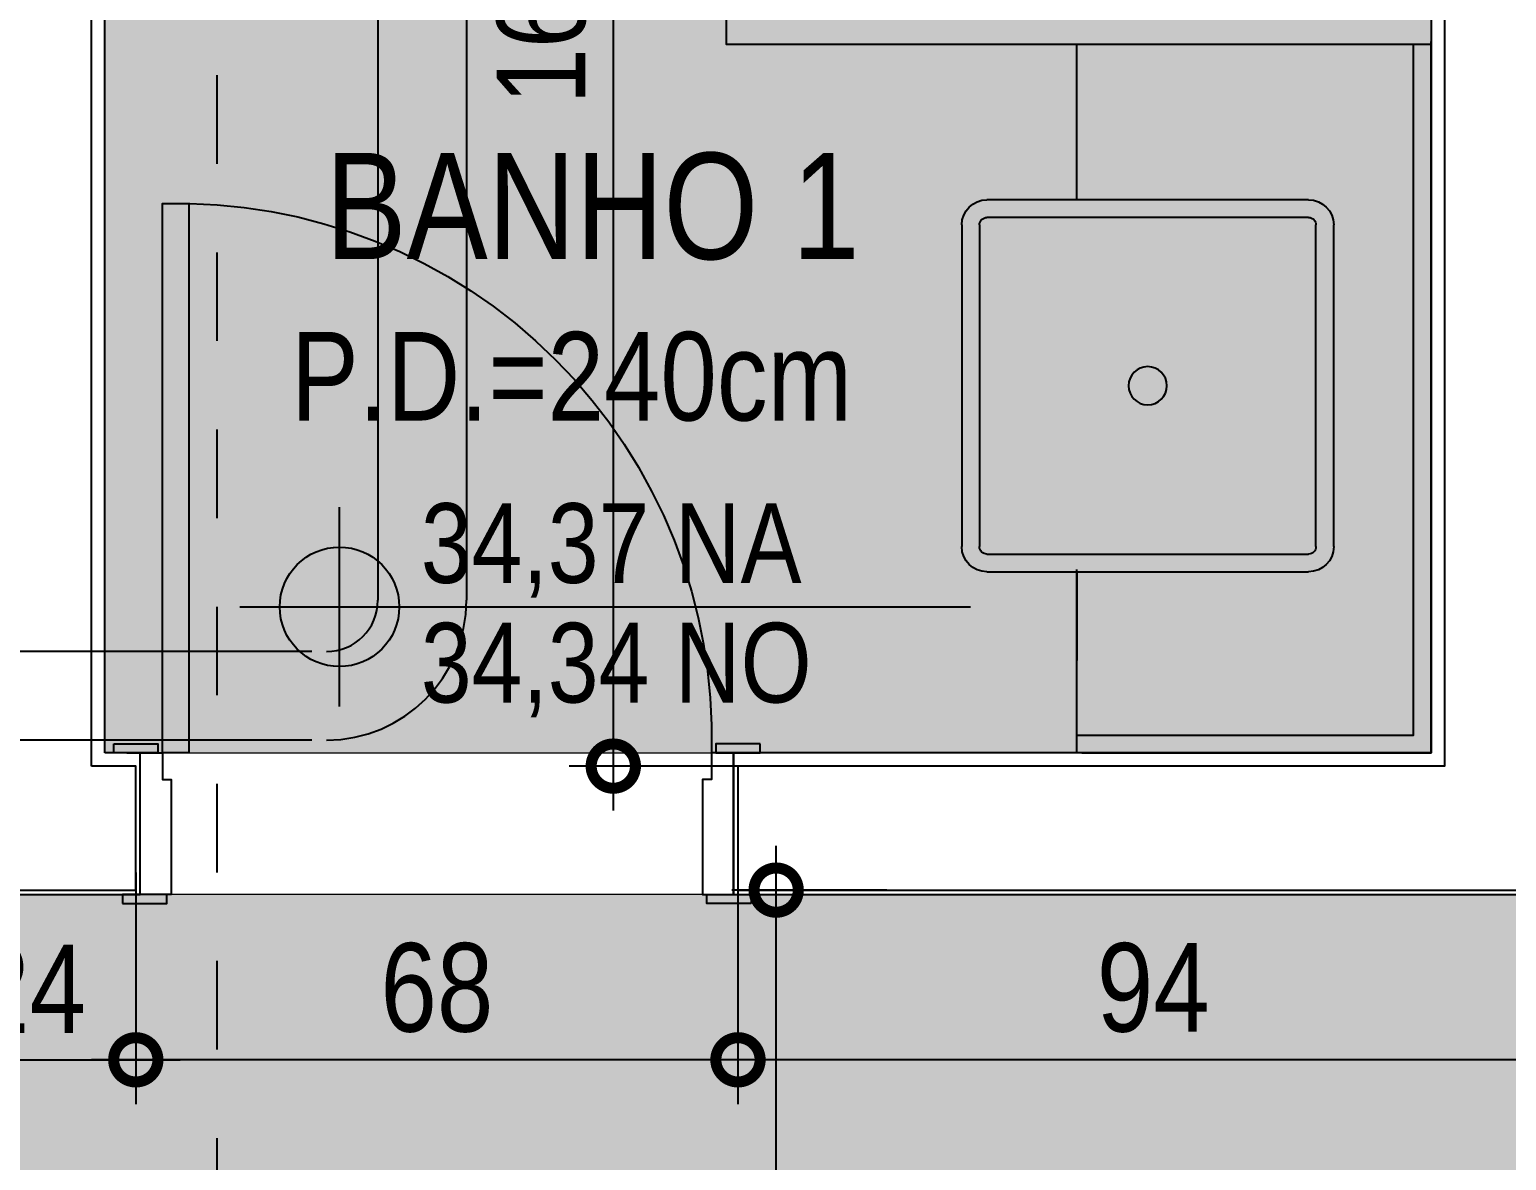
# Model space of a CAD drawing. Header units: metres. Extents: x -23 to 570, y -54 to 184.
# Drawn here: x -17.272 to -15.604, y -49.425 to -48.148 of the extents above; entities that cross this region are included whole.
import ezdxf
from ezdxf.enums import TextEntityAlignment as Align
from ezdxf.xclip import XClip

# ---------------------------------------------------------------- set-up
doc = ezdxf.new("R2010")
doc.units = ezdxf.units.M
doc.header["$XCLIPFRAME"] = 0
doc.header["$PDMODE"] = 35
doc.linetypes.add('DASHEDX2', pattern=[1.5, 1, -0.5])
doc.linetypes.add('PUC$0$DASHEDX2', pattern=[1.5, 1, -0.5])
for name, color, linetype in [('1', 232, 'DASHEDX2'), ('ARQ-DIM', 2, 'Continuous'), ('ARQ-SIM', 1, 'Continuous'), ('ARQ-TXT', 2, 'Continuous'), ('PUC$0$ARQ-ALV ACAB', 4, 'Continuous'), ('PUC$0$ARQ-ALV OSSO', 5, 'Continuous'), ('PUC$0$ARQ-AUX', 7, 'Continuous'), ('PUC$0$ARQ-AUX1', 1, 'Continuous'), ('PUC$0$ARQ-CAX @ 1', 1, 'Continuous'), ('PUC$0$ARQ-ENCH', 1, 'Continuous'), ('PUC$0$ARQ-HID', 7, 'Continuous'), ('PUC$0$ARQ-PRJ', 7, 'PUC$0$DASHEDX2')]:
    doc.layers.add(name, color=color, linetype=linetype)
doc.layers.add('PUC$0$ARQ-FORRO', color=9, linetype='Continuous', lineweight=5)
doc.styles.add('Adesa', font='ARIALN.TTF')
doc.dimstyles.new('ADESA 1-0050', dxfattribs={"dimtxt": 0.1, "dimasz": 0.1, "dimexe": 0.05, "dimexo": 0.05, "dimgap": 0.03, "dimtad": 1, "dimdec": 1, "dimlfac": 100, "dimzin": 12, "dimtxsty": 'Adesa', "dimblk": 'DOTSMALL', "dimcen": 1, "dimdle": 0.05, "dimclrd": 1, "dimclre": 1, "dimclrt": 256, "dimazin": 3, "dimtm": 1e-09, "dimtfac": 1, "dimtdec": 1, "dimtmove": 1, "dimatfit": 0, "dimldrblk": 'DOTSMALL', "dimfxl": 0.8, "dimtvp": 2, "dimtolj": 1, "dimtzin": 0, "dimarcsym": 0})

# ---------------------------------------------------------------- blocks, each defined once
blk = doc.blocks.new('_DotSmall')
at = {"color": 0, "linetype": 'ByBlock', "const_width": 0.5}
blk.add_lwpolyline([(-0.0625, 0, 1), (0.0625, 0, 1)], format="xyb", close=True, dxfattribs=at)
blk = doc.blocks.new('*D562')
at = {"layer": 'ARQ-DIM', "color": 1, "lineweight": -2, "transparency": 16777216}
for p, q in [((-16.4285, -50.133), (-16.4285, -49.07)), ((-16.3034, -49.12), (-16.4785, -49.12)), ((-16.3034, -50.083), (-16.4785, -50.083))]:
    blk.add_line(p, q, dxfattribs=at)
at = {"layer": 'Defpoints', "color": 0, "transparency": 16777216}
for p in [(-16.4285, -49.12), (-16.2534, -49.12, 0), (-16.2534, -50.083)]:
    blk.add_point(p, dxfattribs=at)
at = {"layer": 'ARQ-DIM', "color": 1, "lineweight": -2, "transparency": 16777216, "xscale": 0.1, "yscale": 0.1, "zscale": 0.1}
for p, rotation in [((-16.4285, -49.12), 90), ((-16.4285, -50.083), 270)]:
    blk.add_blockref('_DotSmall', p, dxfattribs=dict(at, rotation=rotation))
at = {"layer": 'ARQ-DIM', "transparency": 16777216, "insert": (-16.5096, -49.6015), "char_height": 0.1, "attachment_point": 5, "rotation": 90, "style": 'Adesa'}
blk.add_mtext('\\A1;96', dxfattribs=at)
blk = doc.blocks.new('*D580')
at = {"layer": 'ARQ-DIM', "color": 1, "lineweight": -2, "transparency": 16777216}
for p, q in [((-16.4716, -49.17), (-16.4716, -49.3616)), ((-15.5338, -49.17), (-15.5338, -49.3616)), ((-15.4838, -49.3116), (-16.5216, -49.3116))]:
    blk.add_line(p, q, dxfattribs=at)
at = {"layer": 'Defpoints', "color": 0, "transparency": 16777216}
for p in [(-16.4716, -49.12, 0), (-15.5338, -49.12, 0), (-16.4716, -49.3116)]:
    blk.add_point(p, dxfattribs=at)
at = {"layer": 'ARQ-DIM', "color": 1, "lineweight": -2, "transparency": 16777216, "xscale": 0.1, "yscale": 0.1, "zscale": 0.1, "rotation": 180}
blk.add_blockref('_DotSmall', (-16.4716, -49.3116), dxfattribs=at)
at = {"layer": 'ARQ-DIM', "color": 1, "lineweight": -2, "transparency": 16777216, "xscale": 0.1, "yscale": 0.1, "zscale": 0.1}
blk.add_blockref('_DotSmall', (-15.5338, -49.3116), dxfattribs=at)
at = {"layer": 'ARQ-DIM', "transparency": 16777216, "insert": (-16.0027, -49.2305), "char_height": 0.1, "attachment_point": 5, "style": 'Adesa'}
blk.add_mtext('\\A1;94', dxfattribs=at)
blk = doc.blocks.new('*D581')
at = {"layer": 'ARQ-DIM', "color": 1, "lineweight": -2, "transparency": 16777216}
for p, q in [((-17.1516, -49.1), (-17.1516, -49.3616)), ((-16.4716, -49.1), (-16.4716, -49.3616)), ((-16.4216, -49.3116), (-17.2016, -49.3116))]:
    blk.add_line(p, q, dxfattribs=at)
at = {"layer": 'Defpoints', "color": 0, "transparency": 16777216}
for p in [(-17.1516, -49.05, 0), (-16.4716, -49.05, 0), (-17.1516, -49.3116)]:
    blk.add_point(p, dxfattribs=at)
at = {"layer": 'ARQ-DIM', "color": 1, "lineweight": -2, "transparency": 16777216, "xscale": 0.1, "yscale": 0.1, "zscale": 0.1, "rotation": 180}
blk.add_blockref('_DotSmall', (-17.1516, -49.3116), dxfattribs=at)
at = {"layer": 'ARQ-DIM', "color": 1, "lineweight": -2, "transparency": 16777216, "xscale": 0.1, "yscale": 0.1, "zscale": 0.1}
blk.add_blockref('_DotSmall', (-16.4716, -49.3116), dxfattribs=at)
at = {"layer": 'ARQ-DIM', "transparency": 16777216, "insert": (-16.8116, -49.2305), "char_height": 0.1, "attachment_point": 5, "style": 'Adesa'}
blk.add_mtext('\\A1;68', dxfattribs=at)
blk = doc.blocks.new('*D582')
at = {"layer": 'ARQ-DIM', "color": 1, "lineweight": -2, "transparency": 16777216}
for p, q in [((-17.3916, -49.1), (-17.3916, -49.3616)), ((-17.1516, -49.1), (-17.1516, -49.3616)), ((-17.4416, -49.3116), (-17.1016, -49.3116))]:
    blk.add_line(p, q, dxfattribs=at)
at = {"layer": 'Defpoints', "color": 0, "transparency": 16777216}
for p in [(-17.3916, -49.05), (-17.1516, -49.05, 0), (-17.1516, -49.3116)]:
    blk.add_point(p, dxfattribs=at)
at = {"layer": 'ARQ-DIM', "color": 1, "lineweight": -2, "transparency": 16777216, "xscale": 0.1, "yscale": 0.1, "zscale": 0.1, "rotation": 180}
blk.add_blockref('_DotSmall', (-17.3916, -49.3116), dxfattribs=at)
at = {"layer": 'ARQ-DIM', "color": 1, "lineweight": -2, "transparency": 16777216, "xscale": 0.1, "yscale": 0.1, "zscale": 0.1}
blk.add_blockref('_DotSmall', (-17.1516, -49.3116), dxfattribs=at)
at = {"layer": 'ARQ-DIM', "transparency": 16777216, "insert": (-17.2716, -49.2314), "char_height": 0.1, "attachment_point": 5, "style": 'Adesa'}
blk.add_mtext('\\A1;24', dxfattribs=at)
blk = doc.blocks.new('*D737')
at = {"layer": 'ARQ-DIM', "color": 1, "lineweight": -2, "transparency": 16777216}
for p, q in [((-16.6124, -47.245), (-16.6124, -49.03)), ((-16.52, -47.295), (-16.6624, -47.295)), ((-16.4283, -48.98), (-16.6624, -48.98))]:
    blk.add_line(p, q, dxfattribs=at)
at = {"layer": 'Defpoints', "color": 0, "transparency": 16777216}
for p in [(-16.47, -47.295), (-16.6124, -48.98), (-16.3783, -48.98, 0)]:
    blk.add_point(p, dxfattribs=at)
at = {"layer": 'ARQ-DIM', "color": 1, "lineweight": -2, "transparency": 16777216, "xscale": 0.1, "yscale": 0.1, "zscale": 0.1}
for p, rotation in [((-16.6124, -47.295), 90), ((-16.6124, -48.98), 270)]:
    blk.add_blockref('_DotSmall', p, dxfattribs=dict(at, rotation=rotation))
at = {"layer": 'ARQ-DIM', "transparency": 16777216, "insert": (-16.6934, -48.1375), "char_height": 0.1, "attachment_point": 5, "rotation": 90, "style": 'Adesa'}
blk.add_mtext('\\A1;168', dxfattribs=at)
blk = doc.blocks.new('NipAcOs')
at = {"layer": 'ARQ-SIM'}
h = blk.add_hatch(color=256, dxfattribs=at)
h.dxf.hatch_style = 1
h.paths.add_polyline_path([(0, 0.15, 0.414214), (-0.15, 0), (0, 0)])
h.paths.add_polyline_path([(0.15, 0), (0, 0), (0, -0.15, 0.414214)])
for p, q in [((0, -0.25), (0, 0.25)), ((-0.25, 0), (0.15, 0)), ((0.15, 0), (1.5834, 0))]:
    blk.add_line(p, q, dxfattribs=at)
blk.add_circle((0, 0), 0.15, dxfattribs=at)
at = {"style": 'Adesa'}
for p in [(0.204, 0.06), (0.204, -0.24)]:
    blk.add_attdef('000,00', p, '', height=0.2, dxfattribs=at)
blk = doc.blocks.new('PUC$0$ARQ-HID-CUBA Q')
for points in [[(-0.1816, 0), (0.1816, 0)], [(-0.1816, -0.11), (0.1816, -0.11)], [(-0.1816, -0.13), (0.1816, -0.13)], [(-0.21, -0.5016), (-0.21, -0.1384)], [(-0.19, -0.5016), (-0.19, -0.1384)], [(0.19, -0.1384), (0.19, -0.5016)], [(0.21, -0.1384), (0.21, -0.5016)], [(-0.21, -0.4), (-0.31, -0.4)], [(0.21, -0.4), (0.31, -0.4)], [(0.1816, -0.51), (-0.1816, -0.51)], [(0.1816, -0.53), (-0.1816, -0.53)], [(0.1816, -0.53), (-0.1816, -0.53)]]:
    blk.add_lwpolyline(points)
blk.add_circle((0, -0.32), 0.0216)
for centre, radius, start, end in [((-0.1816, -0.1384), 0.0284, 90, 180), ((0.1816, -0.1384), 0.0284, 0, 90), ((-0.1816, -0.1384), 0.0084, 90, 180), ((0.1816, -0.1384), 0.0084, 0, 90), ((-0.1816, -0.5016), 0.0284, 180, 270), ((-0.1816, -0.5016), 0.0084, 180, 270), ((0.1816, -0.5016), 0.0284, 270, 0), ((0.1816, -0.5016), 0.0084, 270, 0)]:
    blk.add_arc(centre, radius, start, end)
blk = doc.blocks.new('*U2413')
for points in [[(0, 0), (0, 0.62), (-0.03, 0.62), (-0.03, 0)], [(-0.675, 0.01), (-0.625, 0.01), (-0.625, 0), (-0.675, 0)], [(0.055, 0.01), (0.005, 0.01), (0.005, 0), (0.055, 0)], [(-0.665, -0.17), (-0.615, -0.17), (-0.615, -0.16), (-0.665, -0.16)], [(0.045, -0.17), (-0.005, -0.17), (-0.005, -0.16), (0.045, -0.16)]]:
    blk.add_lwpolyline(points, close=True)
for points in [[(-0.66, 0), (-0.62, 0), (-0.62, -0.03), (-0.61, -0.03), (-0.61, -0.16), (-0.645, -0.16), (-0.645, 0)], [(0.04, 0), (0, 0), (0, -0.03), (-0.01, -0.03), (-0.01, -0.16), (0.025, -0.16), (0.025, 0)]]:
    blk.add_lwpolyline(points)
at = {"layer": 'PUC$0$ARQ-PRJ'}
blk.add_arc((-0.0179, 0.0179), 0.6024, 88.2986, 181.7014, dxfattribs=at)
blk = doc.blocks.new('PUC$0$pl apto tipo 1 puc')
at = {"layer": 'PUC$0$ARQ-FORRO'}
h = blk.add_hatch(color=256, dxfattribs=at)
h.dxf.hatch_style = 1
h.paths.add_polyline_path([(-32.5299, -1.035), (-31.0321, -1.035), (-31.0321, -2.69), (-31.8283, -2.69), (-31.8283, -3.115), (-32.5298, -3.115)])
at = {"layer": 'PUC$0$ARQ-ALV ACAB'}
for points in [[(-32.6898, -3.125), (-32.6898, -1.025), (-32.7399, -1.025), (-32.7399, -0.875), (-32.5399, -0.875)], [(-32.5299, -1.035), (-32.5298, -3.115)]]:
    blk.add_lwpolyline(points, dxfattribs=at)
at = {"layer": 'PUC$0$ARQ-ALV ACAB', "elevation": 0}
for points in [[(-32.5399, -0.875), (-32.4898, -0.875), (-32.4898, -1.035), (-32.5299, -1.035)], [(-31.0321, -2.69), (-31.0321, -1.035), (-31.8198, -1.035), (-31.8198, -0.875), (-30.872, -0.875), (-30.8721, -2.7)]]:
    blk.add_lwpolyline(points, dxfattribs=at)
at = {"layer": 'PUC$0$ARQ-ALV OSSO'}
for points in [[(-32.6848, -3.13), (-32.6848, -1.02), (-32.7349, -1.02), (-32.7349, -0.88), (-32.5449, -0.88)], [(-32.5449, -1.02), (-32.5448, -3.13)]]:
    blk.add_lwpolyline(points, dxfattribs=at)
at = {"layer": 'PUC$0$ARQ-ALV OSSO', "elevation": 0}
for points in [[(-32.5449, -0.88), (-32.4948, -0.88), (-32.4948, -1.02), (-32.5449, -1.02)], [(-31.0171, -2.705), (-31.0171, -1.02), (-31.8148, -1.02), (-31.8148, -0.88), (-30.877, -0.88), (-30.8771, -2.705)]]:
    blk.add_lwpolyline(points, dxfattribs=at)
at = {"layer": 'PUC$0$ARQ-AUX', "elevation": 0}
for points in [[(-31.4266, -1.035), (-31.0321, -1.035), (-31.0321, -1.8381)], [(-31.4321, -1.055), (-31.0521, -1.055), (-31.0521, -1.835)]]:
    blk.add_lwpolyline(points, dxfattribs=at)
at = {"layer": 'PUC$0$ARQ-AUX1'}
blk.add_lwpolyline([(-31.8283, -2.69), (-31.8283, -1.835), (-31.0321, -1.835)], dxfattribs=at)
at = {"layer": 'PUC$0$ARQ-FORRO'}
blk.add_lwpolyline([(-32.5299, -1.035), (-31.0321, -1.035), (-31.0321, -2.69), (-31.8283, -2.69), (-31.8283, -3.115), (-32.5298, -3.115)], close=True, dxfattribs=at)
at = {"layer": 'PUC$0$ARQ-HID', "elevation": 0}
for points in [[(-31.4321, -1.035), (-31.4321, -1.2394)], [(-31.4321, -1.6594), (-31.4321, -1.835), (-31.0321, -1.835), (-31.0321, -1.035), (-31.4321, -1.035), (-31.4321, -1.2419)]]:
    blk.add_lwpolyline(points, dxfattribs=at)
at = {"layer": 'PUC$0$ARQ-CAX @ 1', "rotation": 180}
blk.add_blockref('*U2413', (-32.4648, -1.035, 0), dxfattribs=at)
at = {"layer": 'PUC$0$ARQ-HID', "rotation": 270}
blk.add_blockref('PUC$0$ARQ-HID-CUBA Q', (-31.0321, -1.4494, 0), dxfattribs=at)
blk = doc.blocks.new('PUC$0$pl forro pcd 1')
at = {"layer": 'PUC$0$ARQ-FORRO'}
h = blk.add_hatch(color=256, dxfattribs=at)
h.dxf.hatch_style = 1
h.paths.add_polyline_path([(5.5499, 2.6849), (5.5499, 1.825), (5.4961, 1.825), (5.4961, 0), (2.7283, 0), (2.7283, -0.953), (5.4961, -0.953), (5.4961, -2.1008), (8.6061, -2.1008), (8.6061, -0.1978), (8.7561, -0.1978), (8.7561, -1.165), (10.5799, -1.165), (10.5799, 1.43), (9.6886, 1.43), (9.6886, 2.685)])
blk.add_lwpolyline([(5.5499, 2.6849), (5.5499, 1.825), (5.4961, 1.825), (5.4961, 0), (2.7283, 0), (2.7283, -0.953), (5.4961, -0.953), (5.4961, -2.1008), (8.6061, -2.1008), (8.6061, -0.1978), (8.7561, -0.1978), (8.7561, -1.165), (10.5799, -1.165), (10.5799, 1.43), (9.6886, 1.43), (9.6886, 2.685)], close=True, dxfattribs=at)
blk = doc.blocks.new('PUC$0$A$Cf3fdf5a0')
at = {"layer": 'PUC$0$ARQ-PRJ', "ltscale": 50}
for p, q in [((4.3069, 1.8799, 0), (4.3069, 0.1823, 0)), ((4.4069, 1.8804, 0), (4.4069, 0.1823, 0)), ((4.2322, 0.1243, 0), (-0.1852, 0.1243, 0)), ((4.2322, 0.0243, 0), (-0.1852, 0.0243, 0))]:
    blk.add_line(p, q, dxfattribs=at)
for radius in [0.058, 0.158]:
    blk.add_arc((4.2489, 0.1823, 0), radius, 270, 360, dxfattribs=at)
blk = doc.blocks.new('PUC')
at = {"layer": 'PUC$0$ARQ-ALV OSSO', "xscale": -1, "rotation": 180}
blk.add_blockref('PUC$0$pl apto tipo 1 puc', (15.3432, -50), dxfattribs=at)
at = {"layer": 'PUC$0$ARQ-ENCH'}
blk.add_blockref('PUC$0$A$Cf3fdf5a0', (-21.1851, -48.975), dxfattribs=at)
at = {"layer": 'PUC$0$ARQ-FORRO'}
blk.add_blockref('PUC$0$pl forro pcd 1', (-21.0249, -49.125, 0), dxfattribs=at)
blk = doc.blocks.new('est-lo-07-6sb-r00')
at = {"layer": '1'}
blk.add_lwpolyline([(-1705.97815, -229.999844), (-1705.97815, 285.500177)], dxfattribs=at)

msp = doc.modelspace()

# ---------------------------------------------------------------- block references
msp.add_blockref('PUC', (0, 0))
at = {"linetype": 'Continuous'}
ref = msp.add_blockref('est-lo-07-6sb-r00', (0, -50), dxfattribs=dict(at, xscale=0.01, yscale=0.01, zscale=0.01))
XClip(ref).set_block_clipping_path([(-2376.9387453747, -332.406408919), (3843.2300762764, 424.4148867243)])
at = {"layer": 'ARQ-SIM'}
ref = msp.add_blockref('NipAcOs', (-16.9216, -48.8002), dxfattribs=dict(at, xscale=0.45, yscale=0.45, zscale=0.45))
ref.add_attrib('000,00', '34,34 NO', (-16.8297, -48.9082), dxfattribs={"layer": '0', "color": 2, "height": 0.09, "style": 'Adesa'})
ref.add_attrib('000,00', '34,37 NA', (-16.8297, -48.7732), dxfattribs={"layer": '0', "color": 2, "height": 0.09, "style": 'Adesa'})

# ---------------------------------------------------------------- texts
at = {"layer": 'ARQ-TXT', "style": 'Adesa'}
for s, height, p in [('BANHO 1', 0.12, (-16.6358, -48.3476, 0)), ('P.D.=240cm', 0.1, (-16.6595, -48.5398, 0))]:
    msp.add_text(s, height=height, dxfattribs=at).set_placement(p, align=Align.MIDDLE)

# ---------------------------------------------------------------- dimensions: what is measured, and where the dimension line sits
at = {"layer": 'ARQ-DIM'}
for base, p1, p2, picture, middle in [((-16.61237, -48.97998), (-16.47004, -47.29501), (-16.37829, -48.97998, 0), '*D737', (-16.69342, -48.13749)), ((-16.4285, -49.12), (-16.2534, -50.083), (-16.2534, -49.12, 0), '*D562', (-16.5096, -49.6015))]:
    dim = msp.add_linear_dim(base=base, p1=p1, p2=p2, angle=270, dimstyle='ADESA 1-0050', override={"dimdec": 0}, dxfattribs=at)
    dim.commit()
    dim.dimension.update_dxf_attribs({"geometry": picture, "text_midpoint": middle})
for p1, picture, middle in [((-17.3916, -49.05), '*D582', (-17.2716, -49.2314)), ((-16.4716, -49.05, 0), '*D581', (-16.8116, -49.2305))]:
    dim = msp.add_linear_dim(base=(-17.1516, -49.3116), p1=p1, p2=(-17.1516, -49.05, 0), dimstyle='ADESA 1-0050', dxfattribs=at)
    dim.commit()
    dim.dimension.update_dxf_attribs({"geometry": picture, "text_midpoint": middle})
dim = msp.add_linear_dim(base=(-16.4716, -49.3116), p1=(-15.5338, -49.12, 0), p2=(-16.4716, -49.12, 0), dimstyle='ADESA 1-0050', override={"dimdec": 0}, dxfattribs=at)
dim.commit()
dim.dimension.update_dxf_attribs({"geometry": '*D580', "text_midpoint": (-16.0027, -49.2305)})

doc.saveas('drawing.dxf')
